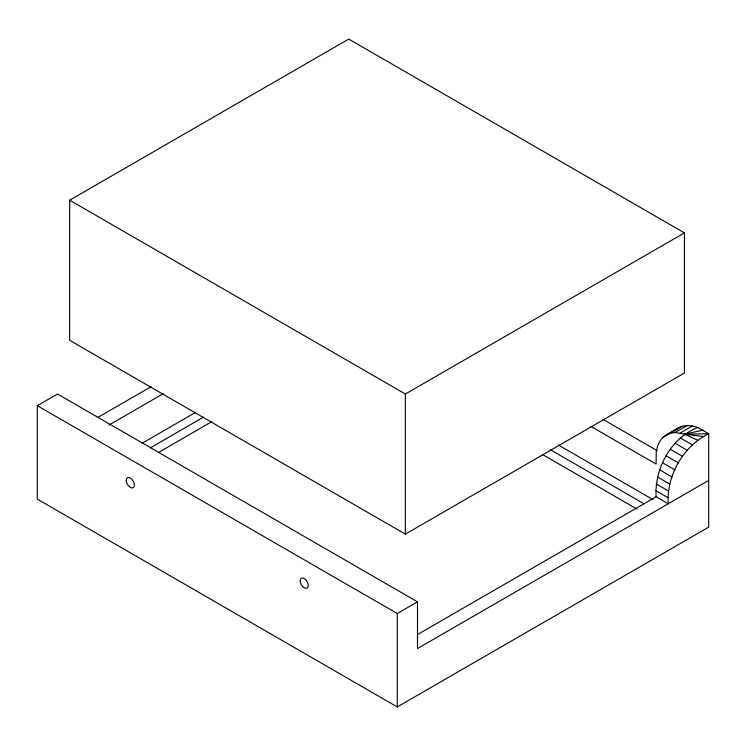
<?xml version="1.0" encoding="UTF-8"?>
<svg xmlns="http://www.w3.org/2000/svg" width="746" height="746" viewBox="0 0 746 746"><rect width="100%" height="100%" fill="white"/><g stroke="black" fill="none" stroke-linecap="round" stroke-linejoin="round"><path stroke-width="1.12" d="M590.636 426.264L656.116 464.068L656.256 451.442L657.599 446.033L659.744 441.399L662.644 437.65L666.234 434.881L670.421 433.156L675.121 432.512L684.436 434.2L708.7 433.715C683.289 446.229 666.392 475.5 668.257 503.764L656.116 496.761C654.447 468.656 670.831 437.958 697.697 427.523L708.7 433.715L708.7 527.124L397.264 706.928L37.3 499.102L37.3 405.693L57.526 394.019L417.49 601.845L417.49 648.544L708.7 480.415M675.671 429.957C681.583 424.446 690.582 424.791 697.697 427.523M69.658 200.198L348.736 39.072L684.436 232.892L684.436 373L405.358 534.127L69.658 340.307L69.658 200.198L405.358 394.019L684.436 232.892M97.81 417.462L151.186 386.642M108.935 425.052L163.318 393.655M142.197 443.208L195.592 412.379M150.3 447.87L203.686 417.051M158.357 452.561L211.743 421.732M666.234 434.881L678.366 427.878M662.644 437.65L669.171 433.874M670.421 433.156L682.562 426.152M675.121 432.512L687.252 425.509M680.203 432.978L692.344 425.975M37.3 405.693L397.264 613.52L417.49 601.845M417.443 634.566L656.116 496.761M697.697 440.224L684.436 434.2L703.189 430.125M684.436 434.2L703.189 436.485M680.203 437.855L692.344 444.858M675.121 443.273L687.252 450.276M670.421 449.334L682.562 456.338M602.768 419.261L657.17 450.668M666.234 455.899L678.366 462.902M662.644 462.809L674.776 469.812M659.744 469.905L671.876 476.918M657.599 477.02L669.731 484.023M656.256 483.977L668.397 490.98M655.762 490.607L667.894 497.61M558.428 445.036L653.179 499.736M550.324 449.689L644.059 503.811M542.258 454.379L637.009 509.08M405.358 394.019L405.358 534.127M397.264 613.52L397.264 706.928M126.279 480.415A5.716 3.301 60 0 0 132.35 487.968A5.716 3.301 60 0 0 132.35 479.874A5.716 3.301 60 0 0 126.279 480.415M300.2 580.826A5.716 3.301 60 0 0 306.261 588.37A5.716 3.301 60 0 0 306.261 580.285A5.716 3.301 60 0 0 300.2 580.826"/></g></svg>
